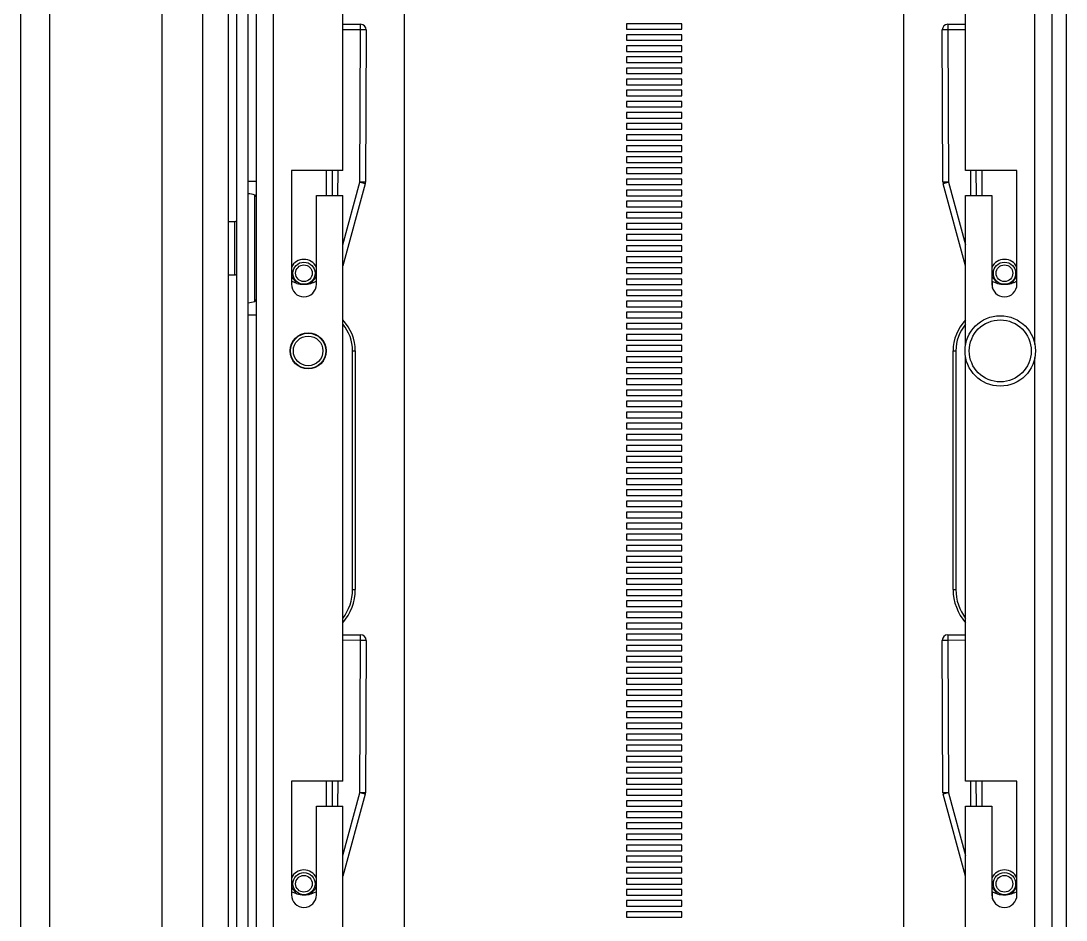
# Paper-space layout 'D' of a CAD drawing. Header units: inches. Extents: x 0 to 136, y 0 to 88.
# Drawn here: x 15.566 to 20.511, y 61.546 to 65.798 of the extents above; entities that cross this region are included whole.
import ezdxf

# ---------------------------------------------------------------- set-up
doc = ezdxf.new("R2010")
doc.units = ezdxf.units.IN
doc.header["$LTSCALE"] = 4
doc.header["$MEASUREMENT"] = 0

psp = doc.layouts.new('D')

# ---------------------------------------------------------------- linework, layer by layer
at = {"color": 7, "linetype": 'Continuous', "lineweight": 25}
for p, q in [((15.5663, 47.4141), (15.5663, 83.2074)), ((15.7019, 83.2074), (15.7019, 47.4141)), ((16.233, 82.9449), (16.233, 47.6765)), ((16.4261, 80.5943), (16.4261, 53.9276)), ((16.5474, 79.474), (16.5474, 53.1407)), ((16.5874, 49.0147), (16.5874, 79.1984)), ((16.6412, 49.0147), (16.6412, 79.1984)), ((20.4433, 79.1984), (20.4433, 49.0147)), ((20.5111, 79.1984), (20.5111, 49.0147)), ((16.6816, 48.4897), (16.6816, 78.9359)), ((16.7616, 48.4897), (16.7616, 78.9359)), ((17.3813, 48.6199), (17.3813, 76.0247)), ((19.7435, 48.6199), (19.7435, 76.0048)), ((17.089, 65.0909), (17.089, 67.8599)), ((20.0358, 65.0909), (20.0358, 67.0937)), ((20.3633, 64.2689), (20.3633, 67.0937)), ((17.089, 65.7827), (17.1736, 65.7823)), ((17.1735, 65.756), (17.1736, 65.7823)), ((18.6937, 65.7852), (18.4312, 65.7852)), ((18.4312, 65.7852), (18.4312, 65.759)), ((18.6937, 65.7852), (18.4312, 65.7852)), ((18.6937, 65.759), (18.6937, 65.7852)), ((19.9513, 65.7823), (20.0358, 65.7827)), ((19.9513, 65.7823), (19.9514, 65.756)), ((17.1735, 65.756), (17.089, 65.7564)), ((17.1699, 65.0353), (17.1735, 65.756)), ((17.1997, 65.7559), (17.1735, 65.756)), ((17.1997, 65.7559), (17.1961, 65.0352)), ((18.4312, 65.759), (18.6937, 65.759)), ((18.6937, 65.7327), (18.4312, 65.7327)), ((18.4312, 65.7327), (18.4312, 65.7065)), ((18.6937, 65.7327), (18.4312, 65.7327)), ((18.6937, 65.7065), (18.6937, 65.7327)), ((19.9514, 65.756), (19.9252, 65.7559)), ((19.9287, 65.0352), (19.9252, 65.7559)), ((20.0358, 65.7564), (19.9514, 65.756)), ((19.9514, 65.756), (19.955, 65.0353)), ((18.4312, 65.7065), (18.6937, 65.7065)), ((18.6937, 65.6802), (18.4312, 65.6802)), ((18.4312, 65.6802), (18.4312, 65.654)), ((18.6937, 65.6802), (18.4312, 65.6802)), ((18.6937, 65.654), (18.6937, 65.6802)), ((18.4312, 65.654), (18.6937, 65.654)), ((18.6937, 65.6277), (18.4312, 65.6277)), ((18.4312, 65.6277), (18.4312, 65.6015)), ((18.6937, 65.6277), (18.4312, 65.6277)), ((18.6937, 65.6015), (18.6937, 65.6277)), ((18.4312, 65.6015), (18.6937, 65.6015)), ((18.6937, 65.5752), (18.4312, 65.5752)), ((18.4312, 65.5752), (18.4312, 65.549)), ((18.6937, 65.5752), (18.4312, 65.5752)), ((18.6937, 65.549), (18.6937, 65.5752)), ((18.4312, 65.549), (18.6937, 65.549)), ((18.6937, 65.5227), (18.4312, 65.5227)), ((18.4312, 65.5227), (18.4312, 65.4965)), ((18.6937, 65.5227), (18.4312, 65.5227)), ((18.6937, 65.4965), (18.6937, 65.5227)), ((18.4312, 65.4965), (18.6937, 65.4965)), ((18.6937, 65.4702), (18.4312, 65.4702)), ((18.4312, 65.4702), (18.4312, 65.444)), ((18.6937, 65.4702), (18.4312, 65.4702)), ((18.6937, 65.444), (18.6937, 65.4702)), ((18.4312, 65.444), (18.6937, 65.444)), ((18.6937, 65.4178), (18.4312, 65.4178)), ((18.4312, 65.4178), (18.4312, 65.3915)), ((18.6937, 65.4178), (18.4312, 65.4178)), ((18.4312, 65.3915), (18.6937, 65.3915)), ((18.6937, 65.3915), (18.6937, 65.4178)), ((18.6937, 65.3653), (18.4312, 65.3653)), ((18.4312, 65.3653), (18.4312, 65.339)), ((18.6937, 65.3653), (18.4312, 65.3653)), ((18.4312, 65.339), (18.6937, 65.339)), ((18.6937, 65.339), (18.6937, 65.3653)), ((18.6937, 65.3128), (18.4312, 65.3128)), ((18.4312, 65.3128), (18.4312, 65.2865)), ((18.6937, 65.3128), (18.4312, 65.3128)), ((18.4312, 65.2865), (18.6937, 65.2865)), ((18.6937, 65.2865), (18.6937, 65.3128)), ((18.6937, 65.2603), (18.4312, 65.2603)), ((18.4312, 65.2603), (18.4312, 65.234)), ((18.6937, 65.2603), (18.4312, 65.2603)), ((18.4312, 65.234), (18.6937, 65.234)), ((18.6937, 65.234), (18.6937, 65.2603)), ((18.6937, 65.2078), (18.4312, 65.2078)), ((18.4312, 65.2078), (18.4312, 65.1815)), ((18.6937, 65.2078), (18.4312, 65.2078)), ((18.4312, 65.1815), (18.6937, 65.1815)), ((18.6937, 65.1815), (18.6937, 65.2078)), ((18.6937, 65.1553), (18.4312, 65.1553)), ((18.4312, 65.1553), (18.4312, 65.129)), ((18.6937, 65.1553), (18.4312, 65.1553)), ((18.4312, 65.129), (18.6937, 65.129)), ((18.6937, 65.129), (18.6937, 65.1553)), ((17.089, 65.0909), (16.8462, 65.0909)), ((16.8462, 65.0909), (16.8462, 64.5528)), ((17.0121, 64.9727), (17.0127, 65.0909)), ((17.0389, 65.0909), (17.0383, 64.9727)), ((17.0652, 65.0909), (17.0646, 64.9727)), ((18.6937, 65.1028), (18.4312, 65.1028)), ((18.4312, 65.1028), (18.4312, 65.0765)), ((18.6937, 65.1028), (18.4312, 65.1028)), ((18.4312, 65.0765), (18.6937, 65.0765)), ((18.6937, 65.0765), (18.6937, 65.1028)), ((20.2786, 65.0909), (20.0358, 65.0909)), ((20.0603, 64.9727), (20.0597, 65.0909)), ((20.0865, 64.9727), (20.0859, 65.0909)), ((20.1122, 65.0909), (20.1128, 64.9727)), ((20.2786, 64.5528), (20.2786, 65.0909)), ((16.6816, 65.0383), (16.6412, 65.0383)), ((17.089, 64.7394), (17.1699, 65.0353)), ((17.1952, 65.0284), (17.0892, 64.6405)), ((17.1961, 65.0352), (17.1699, 65.0353)), ((17.1952, 65.0284), (17.1699, 65.0353)), ((18.6937, 65.0503), (18.4312, 65.0503)), ((18.4312, 65.0503), (18.4312, 65.0241)), ((18.6937, 65.0503), (18.4312, 65.0503)), ((18.4312, 65.0241), (18.6937, 65.0241)), ((18.6937, 65.0241), (18.6937, 65.0503)), ((19.955, 65.0353), (19.9287, 65.0352)), ((19.955, 65.0353), (19.9297, 65.0284)), ((20.0357, 64.6405), (19.9297, 65.0284)), ((19.955, 65.0353), (20.0358, 64.7394)), ((16.6733, 64.4723), (16.6733, 64.9744)), ((18.6937, 64.9978), (18.4312, 64.9978)), ((18.4312, 64.9978), (18.4312, 64.9716)), ((18.6937, 64.9978), (18.4312, 64.9978)), ((18.6937, 64.9716), (18.6937, 64.9978)), ((16.6794, 64.9657), (16.6794, 64.4809)), ((16.9644, 64.5528), (16.9644, 64.9727)), ((16.9644, 64.9727), (17.089, 64.9727)), ((17.089, 62.2037), (17.089, 64.9727)), ((18.4312, 64.9716), (18.6937, 64.9716)), ((18.6937, 64.9453), (18.4312, 64.9453)), ((18.4312, 64.9453), (18.4312, 64.9191)), ((18.6937, 64.9453), (18.4312, 64.9453)), ((18.6937, 64.9191), (18.6937, 64.9453)), ((20.0358, 64.2689), (20.0358, 64.9727)), ((20.0358, 64.9727), (20.1605, 64.9727)), ((20.1605, 64.9727), (20.1605, 64.5528)), ((18.4312, 64.9191), (18.6937, 64.9191)), ((18.6937, 64.8928), (18.4312, 64.8928)), ((18.4312, 64.8928), (18.4312, 64.8666)), ((18.6937, 64.8928), (18.4312, 64.8928)), ((18.6937, 64.8666), (18.6937, 64.8928)), ((16.5782, 64.8483), (16.5474, 64.8483)), ((16.5782, 64.5983), (16.5782, 64.8483)), ((18.4312, 64.8666), (18.6937, 64.8666)), ((18.6937, 64.8403), (18.4312, 64.8403)), ((18.4312, 64.8403), (18.4312, 64.8141)), ((18.6937, 64.8403), (18.4312, 64.8403)), ((18.6937, 64.8141), (18.6937, 64.8403)), ((18.4312, 64.8141), (18.6937, 64.8141)), ((18.6937, 64.7878), (18.4312, 64.7878)), ((18.4312, 64.7878), (18.4312, 64.7616)), ((18.6937, 64.7878), (18.4312, 64.7878)), ((18.6937, 64.7616), (18.6937, 64.7878)), ((18.4312, 64.7616), (18.6937, 64.7616)), ((18.6937, 64.7353), (18.4312, 64.7353)), ((18.4312, 64.7353), (18.4312, 64.7091)), ((18.6937, 64.7353), (18.4312, 64.7353)), ((18.6937, 64.7091), (18.6937, 64.7353)), ((18.4312, 64.7091), (18.6937, 64.7091)), ((18.6937, 64.6828), (18.4312, 64.6828)), ((18.4312, 64.6828), (18.4312, 64.6566)), ((18.6937, 64.6828), (18.4312, 64.6828)), ((18.6937, 64.6566), (18.6937, 64.6828)), ((17.0892, 64.6405), (17.089, 64.6405)), ((18.4312, 64.6566), (18.6937, 64.6566)), ((18.6937, 64.6304), (18.4312, 64.6304)), ((18.4312, 64.6304), (18.4312, 64.6041)), ((18.6937, 64.6304), (18.4312, 64.6304)), ((18.6937, 64.6041), (18.6937, 64.6304)), ((20.0358, 64.6405), (20.0357, 64.6405)), ((16.5474, 64.5983), (16.5782, 64.5983)), ((18.4312, 64.6041), (18.6937, 64.6041)), ((16.8652, 64.5713), (16.863, 64.5694)), ((16.945, 64.5709), (16.9472, 64.569)), ((18.6937, 64.5779), (18.4312, 64.5779)), ((18.4312, 64.5779), (18.4312, 64.5516)), ((18.6937, 64.5779), (18.4312, 64.5779)), ((18.4312, 64.5516), (18.6937, 64.5516)), ((18.6937, 64.5516), (18.6937, 64.5779)), ((20.1635, 64.5343), (20.1635, 64.5652)), ((20.1799, 64.5709), (20.1776, 64.569)), ((20.2596, 64.5713), (20.2619, 64.5694)), ((18.6937, 64.5254), (18.4312, 64.5254)), ((18.4312, 64.5254), (18.4312, 64.4991)), ((18.6937, 64.5254), (18.4312, 64.5254)), ((18.4312, 64.4991), (18.6937, 64.4991)), ((18.6937, 64.4991), (18.6937, 64.5254)), ((18.6937, 64.4729), (18.4312, 64.4729)), ((18.4312, 64.4729), (18.4312, 64.4466)), ((18.6937, 64.4729), (18.4312, 64.4729)), ((18.4312, 64.4466), (18.6937, 64.4466)), ((18.6937, 64.4466), (18.6937, 64.4729)), ((16.6412, 64.4084), (16.6816, 64.4084)), ((18.6937, 64.4204), (18.4312, 64.4204)), ((18.4312, 64.4204), (18.4312, 64.3941)), ((18.6937, 64.4204), (18.4312, 64.4204)), ((18.4312, 64.3941), (18.6937, 64.3941)), ((18.6937, 64.3941), (18.6937, 64.4204)), ((18.6937, 64.3679), (18.4312, 64.3679)), ((18.4312, 64.3679), (18.4312, 64.3416)), ((18.6937, 64.3679), (18.4312, 64.3679)), ((18.4312, 64.3416), (18.6937, 64.3416)), ((18.6937, 64.3416), (18.6937, 64.3679)), ((16.8613, 64.2911), (16.8597, 64.2923)), ((16.957, 64.317), (16.9562, 64.3151)), ((18.6937, 64.3154), (18.4312, 64.3154)), ((18.4312, 64.3154), (18.4312, 64.2891)), ((18.6937, 64.3154), (18.4312, 64.3154)), ((18.4312, 64.2891), (18.6937, 64.2891)), ((18.6937, 64.2891), (18.6937, 64.3154)), ((16.8421, 64.2433), (16.8402, 64.2434)), ((17.0026, 64.269), (17.0047, 64.2688)), ((17.1353, 64.2378), (17.1484, 64.2378)), ((17.1353, 63.1092), (17.1353, 64.2378)), ((17.1484, 64.2378), (17.1484, 63.1092)), ((18.6937, 64.2629), (18.4312, 64.2629)), ((18.4312, 64.2629), (18.4312, 64.2367)), ((18.6937, 64.2629), (18.4312, 64.2629)), ((18.4312, 64.2367), (18.6937, 64.2367)), ((18.6937, 64.2367), (18.6937, 64.2629)), ((19.9765, 64.2378), (19.9896, 64.2378)), ((19.9765, 63.1092), (19.9765, 64.2378)), ((19.9896, 64.2378), (19.9896, 63.1092)), ((18.6937, 64.2104), (18.4312, 64.2104)), ((18.4312, 64.2104), (18.4312, 64.1842)), ((18.6937, 64.2104), (18.4312, 64.2104)), ((18.4312, 64.1842), (18.6937, 64.1842)), ((18.6937, 64.1842), (18.6937, 64.2104)), ((20.0358, 62.2037), (20.0358, 64.2066)), ((20.3633, 61.3818), (20.3633, 64.2066)), ((16.8936, 64.1586), (16.8944, 64.1604)), ((16.9598, 64.1619), (16.9615, 64.1605)), ((18.6937, 64.1579), (18.4312, 64.1579)), ((18.4312, 64.1579), (18.4312, 64.1317)), ((18.6937, 64.1579), (18.4312, 64.1579)), ((18.6937, 64.1317), (18.6937, 64.1579)), ((18.4312, 64.1317), (18.6937, 64.1317)), ((18.6937, 64.1054), (18.4312, 64.1054)), ((18.4312, 64.1054), (18.4312, 64.0792)), ((18.6937, 64.1054), (18.4312, 64.1054)), ((18.6937, 64.0792), (18.6937, 64.1054)), ((18.4312, 64.0792), (18.6937, 64.0792)), ((18.6937, 64.0529), (18.4312, 64.0529)), ((18.4312, 64.0529), (18.4312, 64.0267)), ((18.6937, 64.0529), (18.4312, 64.0529)), ((18.6937, 64.0267), (18.6937, 64.0529)), ((18.4312, 64.0267), (18.6937, 64.0267)), ((18.6937, 64.0004), (18.4312, 64.0004)), ((18.4312, 64.0004), (18.4312, 63.9742)), ((18.6937, 64.0004), (18.4312, 64.0004)), ((18.6937, 63.9742), (18.6937, 64.0004)), ((18.4312, 63.9742), (18.6937, 63.9742)), ((18.6937, 63.9479), (18.4312, 63.9479)), ((18.4312, 63.9479), (18.4312, 63.9217)), ((18.6937, 63.9479), (18.4312, 63.9479)), ((18.6937, 63.9217), (18.6937, 63.9479)), ((18.4312, 63.9217), (18.6937, 63.9217)), ((18.6937, 63.8954), (18.4312, 63.8954)), ((18.4312, 63.8954), (18.4312, 63.8692)), ((18.6937, 63.8954), (18.4312, 63.8954)), ((18.6937, 63.8692), (18.6937, 63.8954)), ((18.4312, 63.8692), (18.6937, 63.8692)), ((18.6937, 63.843), (18.4312, 63.843)), ((18.4312, 63.843), (18.4312, 63.8167)), ((18.6937, 63.843), (18.4312, 63.843)), ((18.6937, 63.8167), (18.6937, 63.843)), ((18.4312, 63.8167), (18.6937, 63.8167)), ((18.6937, 63.7905), (18.4312, 63.7905)), ((18.4312, 63.7905), (18.4312, 63.7642)), ((18.6937, 63.7905), (18.4312, 63.7905)), ((18.6937, 63.7642), (18.6937, 63.7905)), ((18.4312, 63.7642), (18.6937, 63.7642)), ((18.6937, 63.738), (18.4312, 63.738)), ((18.4312, 63.738), (18.4312, 63.7117)), ((18.6937, 63.738), (18.4312, 63.738)), ((18.6937, 63.7117), (18.6937, 63.738)), ((18.4312, 63.7117), (18.6937, 63.7117)), ((18.6937, 63.6855), (18.4312, 63.6855)), ((18.4312, 63.6855), (18.4312, 63.6592)), ((18.6937, 63.6855), (18.4312, 63.6855)), ((18.4312, 63.6592), (18.6937, 63.6592)), ((18.6937, 63.6592), (18.6937, 63.6855)), ((18.6937, 63.633), (18.4312, 63.633)), ((18.4312, 63.633), (18.4312, 63.6067)), ((18.6937, 63.633), (18.4312, 63.633)), ((18.4312, 63.6067), (18.6937, 63.6067)), ((18.6937, 63.6067), (18.6937, 63.633)), ((18.6937, 63.5805), (18.4312, 63.5805)), ((18.4312, 63.5805), (18.4312, 63.5542)), ((18.6937, 63.5805), (18.4312, 63.5805)), ((18.4312, 63.5542), (18.6937, 63.5542)), ((18.6937, 63.5542), (18.6937, 63.5805)), ((18.6937, 63.528), (18.4312, 63.528)), ((18.4312, 63.528), (18.4312, 63.5017)), ((18.6937, 63.528), (18.4312, 63.528)), ((18.4312, 63.5017), (18.6937, 63.5017)), ((18.6937, 63.5017), (18.6937, 63.528)), ((18.6937, 63.4755), (18.4312, 63.4755)), ((18.4312, 63.4755), (18.4312, 63.4492)), ((18.6937, 63.4755), (18.4312, 63.4755)), ((18.4312, 63.4492), (18.6937, 63.4492)), ((18.6937, 63.4492), (18.6937, 63.4755)), ((18.6937, 63.423), (18.4312, 63.423)), ((18.4312, 63.423), (18.4312, 63.3968)), ((18.6937, 63.423), (18.4312, 63.423)), ((18.4312, 63.3968), (18.6937, 63.3968)), ((18.6937, 63.3968), (18.6937, 63.423)), ((18.6937, 63.3705), (18.4312, 63.3705)), ((18.4312, 63.3705), (18.4312, 63.3443)), ((18.6937, 63.3705), (18.4312, 63.3705)), ((18.4312, 63.3443), (18.6937, 63.3443)), ((18.6937, 63.3443), (18.6937, 63.3705)), ((18.6937, 63.318), (18.4312, 63.318)), ((18.4312, 63.318), (18.4312, 63.2918)), ((18.6937, 63.318), (18.4312, 63.318)), ((18.6937, 63.2918), (18.6937, 63.318)), ((18.4312, 63.2918), (18.6937, 63.2918)), ((18.6937, 63.2655), (18.4312, 63.2655)), ((18.4312, 63.2655), (18.4312, 63.2393)), ((18.6937, 63.2655), (18.4312, 63.2655)), ((18.6937, 63.2393), (18.6937, 63.2655)), ((18.4312, 63.2393), (18.6937, 63.2393)), ((18.6937, 63.213), (18.4312, 63.213)), ((18.4312, 63.213), (18.4312, 63.1868)), ((18.6937, 63.213), (18.4312, 63.213)), ((18.6937, 63.1868), (18.6937, 63.213)), ((18.4312, 63.1868), (18.6937, 63.1868)), ((18.6937, 63.1605), (18.4312, 63.1605)), ((18.4312, 63.1605), (18.4312, 63.1343)), ((18.6937, 63.1605), (18.4312, 63.1605)), ((18.6937, 63.1343), (18.6937, 63.1605)), ((17.1353, 63.1092), (17.1484, 63.1092)), ((18.4312, 63.1343), (18.6937, 63.1343)), ((18.6937, 63.108), (18.4312, 63.108)), ((18.4312, 63.108), (18.4312, 63.0818)), ((18.6937, 63.108), (18.4312, 63.108)), ((18.6937, 63.0818), (18.6937, 63.108)), ((19.9765, 63.1092), (19.9896, 63.1092)), ((18.4312, 63.0818), (18.6937, 63.0818)), ((18.6937, 63.0555), (18.4312, 63.0555)), ((18.4312, 63.0555), (18.4312, 63.0293)), ((18.6937, 63.0555), (18.4312, 63.0555)), ((18.6937, 63.0293), (18.6937, 63.0555)), ((18.4312, 63.0293), (18.6937, 63.0293)), ((18.6937, 63.0031), (18.4312, 63.0031)), ((18.4312, 63.0031), (18.4312, 62.9768)), ((18.6937, 63.0031), (18.4312, 63.0031)), ((18.6937, 62.9768), (18.6937, 63.0031)), ((18.4312, 62.9768), (18.6937, 62.9768)), ((18.6937, 62.9506), (18.4312, 62.9506)), ((18.4312, 62.9506), (18.4312, 62.9243)), ((18.6937, 62.9506), (18.4312, 62.9506)), ((18.6937, 62.9243), (18.6937, 62.9506)), ((18.4312, 62.9243), (18.6937, 62.9243)), ((18.6937, 62.8981), (18.4312, 62.8981)), ((18.4312, 62.8981), (18.4312, 62.8718)), ((18.6937, 62.8981), (18.4312, 62.8981)), ((18.6937, 62.8718), (18.6937, 62.8981)), ((17.089, 62.8956), (17.1736, 62.8951)), ((17.1735, 62.8689), (17.089, 62.8693)), ((17.1699, 62.1482), (17.1735, 62.8689)), ((17.1735, 62.8689), (17.1736, 62.8951)), ((17.1997, 62.8688), (17.1735, 62.8689)), ((17.1997, 62.8688), (17.1961, 62.1481)), ((18.4312, 62.8718), (18.6937, 62.8718)), ((19.9514, 62.8689), (19.9252, 62.8688)), ((19.9287, 62.1481), (19.9252, 62.8688)), ((19.9513, 62.8951), (20.0358, 62.8956)), ((19.9513, 62.8951), (19.9514, 62.8689)), ((20.0358, 62.8693), (19.9514, 62.8689)), ((19.9514, 62.8689), (19.955, 62.1482)), ((18.6937, 62.8456), (18.4312, 62.8456)), ((18.4312, 62.8456), (18.4312, 62.8193)), ((18.6937, 62.8456), (18.4312, 62.8456)), ((18.4312, 62.8193), (18.6937, 62.8193)), ((18.6937, 62.8193), (18.6937, 62.8456)), ((18.6937, 62.7931), (18.4312, 62.7931)), ((18.4312, 62.7931), (18.4312, 62.7668)), ((18.6937, 62.7931), (18.4312, 62.7931)), ((18.4312, 62.7668), (18.6937, 62.7668)), ((18.6937, 62.7668), (18.6937, 62.7931)), ((18.6937, 62.7406), (18.4312, 62.7406)), ((18.4312, 62.7406), (18.4312, 62.7143)), ((18.6937, 62.7406), (18.4312, 62.7406)), ((18.4312, 62.7143), (18.6937, 62.7143)), ((18.6937, 62.7143), (18.6937, 62.7406)), ((18.6937, 62.6881), (18.4312, 62.6881)), ((18.4312, 62.6881), (18.4312, 62.6618)), ((18.6937, 62.6881), (18.4312, 62.6881)), ((18.4312, 62.6618), (18.6937, 62.6618)), ((18.6937, 62.6618), (18.6937, 62.6881)), ((18.6937, 62.6356), (18.4312, 62.6356)), ((18.4312, 62.6356), (18.4312, 62.6094)), ((18.6937, 62.6356), (18.4312, 62.6356)), ((18.4312, 62.6094), (18.6937, 62.6094)), ((18.6937, 62.6094), (18.6937, 62.6356)), ((18.6937, 62.5831), (18.4312, 62.5831)), ((18.4312, 62.5831), (18.4312, 62.5569)), ((18.6937, 62.5831), (18.4312, 62.5831)), ((18.4312, 62.5569), (18.6937, 62.5569)), ((18.6937, 62.5569), (18.6937, 62.5831)), ((18.6937, 62.5306), (18.4312, 62.5306)), ((18.4312, 62.5306), (18.4312, 62.5044)), ((18.6937, 62.5306), (18.4312, 62.5306)), ((18.4312, 62.5044), (18.6937, 62.5044)), ((18.6937, 62.5044), (18.6937, 62.5306)), ((18.6937, 62.4781), (18.4312, 62.4781)), ((18.4312, 62.4781), (18.4312, 62.4519)), ((18.6937, 62.4781), (18.4312, 62.4781)), ((18.6937, 62.4519), (18.6937, 62.4781)), ((18.4312, 62.4519), (18.6937, 62.4519)), ((18.6937, 62.4256), (18.4312, 62.4256)), ((18.4312, 62.4256), (18.4312, 62.3994)), ((18.6937, 62.4256), (18.4312, 62.4256)), ((18.6937, 62.3994), (18.6937, 62.4256)), ((18.4312, 62.3994), (18.6937, 62.3994)), ((18.6937, 62.3731), (18.4312, 62.3731)), ((18.4312, 62.3731), (18.4312, 62.3469)), ((18.6937, 62.3731), (18.4312, 62.3731)), ((18.6937, 62.3469), (18.6937, 62.3731)), ((18.4312, 62.3469), (18.6937, 62.3469)), ((18.6937, 62.3206), (18.4312, 62.3206)), ((18.4312, 62.3206), (18.4312, 62.2944)), ((18.6937, 62.3206), (18.4312, 62.3206)), ((18.6937, 62.2944), (18.6937, 62.3206)), ((18.4312, 62.2944), (18.6937, 62.2944)), ((18.6937, 62.2681), (18.4312, 62.2681)), ((18.4312, 62.2681), (18.4312, 62.2419)), ((18.6937, 62.2681), (18.4312, 62.2681)), ((18.6937, 62.2419), (18.6937, 62.2681)), ((18.4312, 62.2419), (18.6937, 62.2419)), ((18.6937, 62.2157), (18.4312, 62.2157)), ((18.4312, 62.2157), (18.4312, 62.1894)), ((18.6937, 62.2157), (18.4312, 62.2157)), ((18.6937, 62.1894), (18.6937, 62.2157)), ((17.089, 62.2037), (16.8462, 62.2037)), ((16.8462, 62.2037), (16.8462, 61.6657)), ((17.0121, 62.0856), (17.0127, 62.2037)), ((17.0389, 62.2037), (17.0383, 62.0856)), ((17.0652, 62.2037), (17.0646, 62.0856)), ((18.4312, 62.1894), (18.6937, 62.1894)), ((18.6937, 62.1632), (18.4312, 62.1632)), ((18.4312, 62.1632), (18.4312, 62.1369)), ((18.6937, 62.1632), (18.4312, 62.1632)), ((18.6937, 62.1369), (18.6937, 62.1632)), ((20.2786, 62.2037), (20.0358, 62.2037)), ((20.0603, 62.0856), (20.0597, 62.2037)), ((20.0865, 62.0856), (20.0859, 62.2037)), ((20.1122, 62.2037), (20.1128, 62.0856)), ((20.2786, 61.6657), (20.2786, 62.2037)), ((17.089, 61.8523), (17.1699, 62.1482)), ((17.1952, 62.1413), (17.0892, 61.7533)), ((17.1961, 62.1481), (17.1699, 62.1482)), ((17.1952, 62.1413), (17.1699, 62.1482)), ((18.4312, 62.1369), (18.6937, 62.1369)), ((18.6937, 62.1107), (18.4312, 62.1107)), ((18.4312, 62.1107), (18.4312, 62.0844)), ((18.6937, 62.1107), (18.4312, 62.1107)), ((18.6937, 62.0844), (18.6937, 62.1107)), ((19.955, 62.1482), (19.9287, 62.1481)), ((19.955, 62.1482), (19.9297, 62.1413)), ((20.0357, 61.7533), (19.9297, 62.1413)), ((19.955, 62.1482), (20.0358, 61.8523)), ((16.9644, 61.6657), (16.9644, 62.0856)), ((16.9644, 62.0856), (17.089, 62.0856)), ((17.089, 59.3166), (17.089, 62.0856)), ((18.4312, 62.0844), (18.6937, 62.0844)), ((18.6937, 62.0582), (18.4312, 62.0582)), ((18.4312, 62.0582), (18.4312, 62.0319)), ((18.6937, 62.0582), (18.4312, 62.0582)), ((18.6937, 62.0319), (18.6937, 62.0582)), ((20.0358, 61.3818), (20.0358, 62.0856)), ((20.0358, 62.0856), (20.1605, 62.0856)), ((20.1605, 62.0856), (20.1605, 61.6657)), ((18.4312, 62.0319), (18.6937, 62.0319)), ((18.6937, 62.0057), (18.4312, 62.0057)), ((18.4312, 62.0057), (18.4312, 61.9794)), ((18.6937, 62.0057), (18.4312, 62.0057)), ((18.4312, 61.9794), (18.6937, 61.9794)), ((18.6937, 61.9794), (18.6937, 62.0057)), ((18.6937, 61.9532), (18.4312, 61.9532)), ((18.4312, 61.9532), (18.4312, 61.9269)), ((18.6937, 61.9532), (18.4312, 61.9532)), ((18.4312, 61.9269), (18.6937, 61.9269)), ((18.6937, 61.9269), (18.6937, 61.9532)), ((18.6937, 61.9007), (18.4312, 61.9007)), ((18.4312, 61.9007), (18.4312, 61.8744)), ((18.6937, 61.9007), (18.4312, 61.9007)), ((18.4312, 61.8744), (18.6937, 61.8744)), ((18.6937, 61.8744), (18.6937, 61.9007)), ((18.6937, 61.8482), (18.4312, 61.8482)), ((18.4312, 61.8482), (18.4312, 61.822)), ((18.6937, 61.8482), (18.4312, 61.8482)), ((18.4312, 61.822), (18.6937, 61.822)), ((18.6937, 61.822), (18.6937, 61.8482)), ((18.6937, 61.7957), (18.4312, 61.7957)), ((18.4312, 61.7957), (18.4312, 61.7695)), ((18.6937, 61.7957), (18.4312, 61.7957)), ((18.4312, 61.7695), (18.6937, 61.7695)), ((18.6937, 61.7695), (18.6937, 61.7957)), ((17.0892, 61.7533), (17.089, 61.7533)), ((18.6937, 61.7432), (18.4312, 61.7432)), ((18.4312, 61.7432), (18.4312, 61.717)), ((18.6937, 61.7432), (18.4312, 61.7432)), ((18.4312, 61.717), (18.6937, 61.717)), ((18.6937, 61.717), (18.6937, 61.7432)), ((20.0358, 61.7533), (20.0357, 61.7533)), ((16.8652, 61.6842), (16.863, 61.6823)), ((16.945, 61.6838), (16.9472, 61.6818)), ((18.6937, 61.6907), (18.4312, 61.6907)), ((18.4312, 61.6907), (18.4312, 61.6645)), ((18.6937, 61.6907), (18.4312, 61.6907)), ((18.4312, 61.6645), (18.6937, 61.6645)), ((18.6937, 61.6645), (18.6937, 61.6907)), ((20.1635, 61.6472), (20.1635, 61.678)), ((20.1799, 61.6838), (20.1776, 61.6818)), ((20.2596, 61.6842), (20.2619, 61.6823)), ((18.6937, 61.6382), (18.4312, 61.6382)), ((18.4312, 61.6382), (18.4312, 61.612)), ((18.6937, 61.6382), (18.4312, 61.6382)), ((18.4312, 61.612), (18.6937, 61.612)), ((18.6937, 61.612), (18.6937, 61.6382)), ((18.6937, 61.5857), (18.4312, 61.5857)), ((18.4312, 61.5857), (18.4312, 61.5595)), ((18.6937, 61.5857), (18.4312, 61.5857)), ((18.6937, 61.5595), (18.6937, 61.5857)), ((18.4312, 61.5595), (18.6937, 61.5595))]:
    psp.add_line(p, q, dxfattribs=at)
at = {"color": 7, "linetype": 'Continuous', "lineweight": 25, "flags": 128}
for points in [[(16.8462, 64.5903), (16.8492, 64.5852), (16.863, 64.5694)], [(16.9472, 64.569), (16.9547, 64.5764), (16.9644, 64.5896)], [(20.1605, 64.5899), (20.1636, 64.5846), (20.1776, 64.569)], [(20.2619, 64.5694), (20.2693, 64.5769), (20.2786, 64.5899)], [(16.8717, 64.5572), (16.8492, 64.5655), (16.8462, 64.5673)], [(16.9644, 64.567), (16.9489, 64.5601), (16.9384, 64.5569)], [(20.1865, 64.5569), (20.1639, 64.565), (20.1635, 64.5652)], [(20.2786, 64.5674), (20.2636, 64.5605), (20.2531, 64.5572)], [(16.8462, 61.7031), (16.8492, 61.698), (16.863, 61.6823)], [(16.8717, 61.6701), (16.8492, 61.6784), (16.8462, 61.6801)], [(16.9644, 61.6799), (16.9489, 61.6729), (16.9384, 61.6697)], [(16.9472, 61.6818), (16.9547, 61.6893), (16.9644, 61.7024)], [(20.1605, 61.7028), (20.1636, 61.6975), (20.1776, 61.6818)], [(20.1865, 61.6697), (20.1639, 61.6778), (20.1635, 61.678)], [(20.2786, 61.6803), (20.2636, 61.6734), (20.2531, 61.6701)], [(20.2619, 61.6823), (20.2693, 61.6897), (20.2786, 61.7028)]]:
    psp.add_lwpolyline(points, dxfattribs=at)
at = {"color": 7, "linetype": 'Continuous', "lineweight": 25}
for centre, radius in [((16.9053, 64.6052), 0.0525), ((16.9053, 64.6052), 0.0394), ((20.2196, 64.6052), 0.0525), ((20.2196, 64.6052), 0.0394), ((20.1996, 64.2378), 0.1667), ((20.1996, 64.2378), 0.1467), ((16.9253, 64.2378), 0.0853), ((16.9253, 64.2378), 0.0833), ((16.9253, 64.2378), 0.07), ((16.9053, 61.7181), 0.0525), ((20.2196, 61.7181), 0.0525), ((16.9053, 61.7181), 0.0394), ((20.2196, 61.7181), 0.0394)]:
    psp.add_circle(centre, radius, dxfattribs=at)
for centre, radius, start, end in [((17.1735, 65.756), 0.0262, 359.7168, 89.7168), ((19.9514, 65.756), 0.0262, 90.2832, 180.2832), ((17.1699, 65.0353), 0.0262, 344.7168, 359.7168), ((19.955, 65.0353), 0.0262, 180.2832, 195.2832), ((16.6334, 64.8633), 0.118, 70.2351, 86.2334), ((16.6702, 64.9657), 0.0092, 0, 70.2351), ((16.5782, 64.8575), 0.0092, 270, 0), ((16.9053, 64.6052), 0.0656, 25.8419, 154.1581), ((20.2196, 64.6052), 0.0656, 25.8419, 154.1581), ((16.5782, 64.5891), 0.0092, 0, 90), ((16.9053, 64.5528), 0.0591, 180, 0), ((16.8771, 64.5703), 0.0142, 183.6231, 247.634), ((16.9057, 64.684), 0.1312, 255.0051, 269.7168), ((16.9062, 64.6128), 0.06, 268.93, 313.179), ((16.9057, 64.684), 0.1312, 269.7168, 284.4284), ((16.9331, 64.57), 0.0142, 291.7996, 355.8105), ((20.2196, 64.5528), 0.0591, 180, 0), ((20.1917, 64.57), 0.0142, 184.1895, 248.2004), ((20.2192, 64.684), 0.1312, 255.5716, 270.2832), ((20.2204, 64.6128), 0.06, 269.4965, 313.7455), ((20.2192, 64.684), 0.1312, 270.2832, 284.9949), ((20.2478, 64.5703), 0.0142, 292.366, 356.3769), ((16.6702, 64.4809), 0.0092, 289.7649, 0), ((16.6334, 64.5833), 0.118, 273.7666, 289.7649), ((16.9384, 64.2378), 0.21, 0, 44.1721), ((20.1865, 64.2378), 0.21, 135.8279, 180), ((16.9384, 64.2378), 0.1969, 0, 40.0871), ((20.1865, 64.2378), 0.1969, 139.9129, 180), ((16.9122, 63.1092), 0.2362, 318.475, 0), ((16.9122, 63.1092), 0.2231, 322.4391, 0), ((20.2127, 63.1092), 0.2362, 180, 221.525), ((20.2127, 63.1092), 0.2231, 180, 217.5609), ((17.1735, 62.8689), 0.0262, 359.7168, 89.7168), ((19.9514, 62.8689), 0.0262, 90.2832, 180.2832), ((17.1699, 62.1482), 0.0262, 344.7168, 359.7168), ((19.955, 62.1482), 0.0262, 180.2832, 195.2832), ((16.9053, 61.7181), 0.0656, 25.8419, 154.1581), ((20.2196, 61.7181), 0.0656, 25.8419, 154.1581), ((16.9053, 61.6657), 0.0591, 180, 0), ((16.8771, 61.6832), 0.0142, 183.6231, 247.634), ((16.9057, 61.7968), 0.1312, 255.0051, 269.7168), ((16.9062, 61.7256), 0.06, 268.93, 313.179), ((16.9057, 61.7968), 0.1312, 269.7168, 284.4284), ((16.9331, 61.6829), 0.0142, 291.7996, 355.8105), ((20.2196, 61.6657), 0.0591, 180, 0), ((20.1917, 61.6829), 0.0142, 184.1895, 248.2004), ((20.2192, 61.7968), 0.1312, 255.5716, 270.2832), ((20.2204, 61.7256), 0.06, 269.4965, 313.7455), ((20.2192, 61.7968), 0.1312, 270.2832, 284.9949), ((20.2478, 61.6832), 0.0142, 292.366, 356.3769)]:
    psp.add_arc(centre, radius, start, end, dxfattribs=at)

doc.saveas('drawing.dxf')
